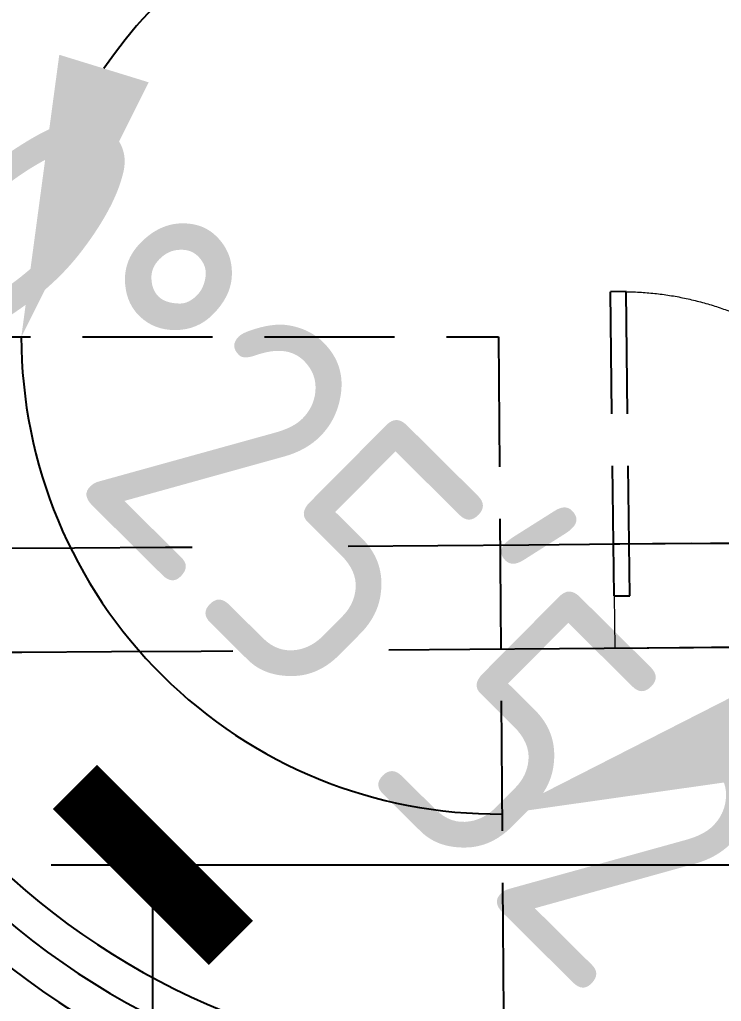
# Model space of a CAD drawing. Header units: inches. Extents: x 0 to 1813292486, y 0 to 3473589894.
# Drawn here: x 600602215 to 600603564, y 3473200956 to 3473202843 of the extents above; entities that cross this region are included whole.
import ezdxf

# ---------------------------------------------------------------- set-up
doc = ezdxf.new("R2010")
doc.units = ezdxf.units.IN
doc.header["$LTSCALE"] = 1000
doc.header["$MEASUREMENT"] = 0
for name, pattern in [('AX-MALL-DIM-P02$0$DASH', [0.35, 0.25, -0.1]), ('AX-MALL-GIRD-200$0$DOTE', [2.42, 2, -0.2, 0.02, -0.2]), ('AX-MALL-WALL-P02-QT$0$DASH', [0.35, 0.25, -0.1])]:
    doc.linetypes.add(name, pattern=pattern)
for name, color, linetype in [('A-Anno-Note', 241, 'Continuous'), ('AX-MALL-DIM-P02$0$A-Anno-Dims', 3, 'Continuous'), ('AX-MALL-DIM-P02$0$A-Detl-Patt', 8, 'Continuous'), ('AX-MALL-DIM-P02$0$A-Detl-Thin', 131, 'Continuous'), ('AX-MALL-GIRD-200$0$A-Grid', 222, 'AX-MALL-GIRD-200$0$DOTE'), ('AX-MALL-P02-200$0$A-Anno-Note', 241, 'Continuous'), ('AX-MALL-WALL-P02$0$A-Anno-Note', 241, 'Continuous'), ('AX-MALL-WALL-P02-QT$0$A-Curt', 151, 'Continuous'), ('AX-MALL-WALL-P02-QT$0$A-Detl-Patt', 8, 'Continuous'), ('AX-MALL-WALL-P02-QT$0$A-Detl-Thin', 131, 'Continuous'), ('AX-MALL-WALL-P02-QT$0$A-Wind', 4, 'Continuous'), ('AX-MALL-ZTKD-P02$0$A-Anno-Note', 241, 'Continuous')]:
    doc.layers.add(name, color=color, linetype=linetype)
doc.layers.add('AX-MALL-WALL-P02-QT$0$M-AUX-TO-ARCH', color=1, linetype='Continuous', plot=False)
doc.styles.add('AX-MALL-DIM-P02$0$_TCH_DIM_T3', font='gbenor.shx')
doc.dimstyles.new('AX-MALL-DIM-P02$0$_TCH_ARCH&&200', dxfattribs={"dimtxt": 595, "dimasz": 300, "dimexe": 500, "dimexo": 500, "dimgap": 152.5, "dimtad": 1, "dimdec": 0, "dimzin": 0, "dimdsep": 46, "dimtxsty": 'AX-MALL-DIM-P02$0$_TCH_DIM_T3', "dimblk": 'AX-MALL-DIM-P02$0$_ArchTick', "dimcen": 0.09, "dimclrt": 7, "dimazin": 2, "dimtfac": 1, "dimtdec": 0, "dimtix": 1, "dimtmove": 2, "dimatfit": 3, "dimfxl": 500, "dimtolj": 1, "dimtzin": 0, "dimarcsym": 0})
doc.dimstyles.new('AX-MALL-DIM-P02$0$_TCH_ARROW&&180', dxfattribs={"dimtxt": 535.5, "dimasz": 540, "dimexe": 450, "dimexo": 450, "dimgap": 137.25, "dimtad": 1, "dimdec": 0, "dimzin": 0, "dimdsep": 46, "dimtxsty": 'AX-MALL-DIM-P02$0$_TCH_DIM_T3', "dimcen": 0.09, "dimclrt": 7, "dimaunit": 1, "dimadec": 3, "dimazin": 2, "dimtfac": 1, "dimtdec": 0, "dimtix": 1, "dimtmove": 2, "dimatfit": 3, "dimfxl": 500, "dimtolj": 1, "dimtzin": 0, "dimarcsym": 0})

# ---------------------------------------------------------------- blocks, each defined once
blk = doc.blocks.new('AX-MALL-GIRD-200')
at = {"layer": 'AX-MALL-GIRD-200$0$A-Grid'}
blk.add_line((600214611.2, 3473123083.7), (600572507.2, 3472989756.9), dxfattribs=at)
blk = doc.blocks.new('AX-MALL-WALL-P02-QT$0$tj')
at = {"layer": 'AX-MALL-WALL-P02-QT$0$A-Detl-Patt'}
h = blk.add_hatch(dxfattribs=at)
h.set_pattern_fill('STEEL', color=256, scale=100, angle=50.4318)
h.set_pattern_definition([(75, (-14278.2, 156289.83), (-153.340725, 41.08752), []), (75, (-14317.88, 156358.57), (-153.340725, 41.08752), [])])
edge = h.paths.add_edge_path()
edge.add_line((88101.3, 47666.6), (87883.9, 47459.8))
edge.add_line((87883.9, 47459.8), (91571.5, 43584.6))
edge.add_arc((262949.4, 558937.7), 543101.4, 251.605736, 260.028867)
edge.add_arc((172180.8, -2862.1), 27100, 64.71287, 96.9316, ccw=False)
edge.add_arc((262949, 558936.3), 543100, 261.615511, 271.725148)
edge.add_line((279299, 16082.5), (279299, 16382.7))
edge.add_arc((262949, 558936.3), 542800, 261.620204, 271.726101, ccw=False)
edge.add_arc((172180.8, -2862.1), 27400, 64.80632, 96.83816)
edge.add_arc((262949.4, 558937.7), 542801.4, 251.613639, 260.024173, ccw=False)
edge.add_line((91737.3, 43845.7), (88101.3, 47666.6))
blk.add_lwpolyline([(88103, 47737.3), (87813.2, 47461.6), (91543.9, 43541.1, 0.036779), (168908.9, 23989.2, -0.141654), (183742.1, 21592.7, 0.044166), (279349, 16034), (279349, 16434.2, -0.044144), (183859, 21979.8, 0.140545), (168919.8, 24393.5, -0.036705), (91764.9, 43889.2), (88103, 47737.3)], format="xyb", dxfattribs=at)
blk.add_lwpolyline([(88101.3, 47666.6), (87883.9, 47459.8), (91571.5, 43584.6, 0.036769), (168910.3, 24039.8, -0.141514), (183756.7, 21641.1, 0.04414), (279299, 16082.5), (279299, 16382.7, -0.044124), (183844.5, 21931.4, 0.140683), (168918.5, 24342.9, -0.036714), (91737.3, 43845.7)], format="xyb", close=True, dxfattribs=at)
blk = doc.blocks.new('AX-MALL-WALL-P02-QT$0$1')
at = {"layer": 'AX-MALL-WALL-P02-QT$0$A-Detl-Patt', "linetype": 'AX-MALL-WALL-P02-QT$0$DASH', "extrusion": (0, 0, -1)}
for p, q in [((108521.7, -109072.2), (108772.2, -108543.5)), ((108799.3, -108556.4), (108772.2, -108543.5)), ((108548.8, -109085), (108799.3, -108556.4)), ((109579.1, -109573.1), (109829.5, -109044.4)), ((109606.2, -109585.9), (109856.6, -109057.2)), ((109829.5, -109044.4), (109856.6, -109057.2)), ((108521.7, -109072.2), (108548.8, -109085)), ((109606.2, -109585.9), (109579.1, -109573.1))]:
    blk.add_line(p, q, dxfattribs=at)
at = {"layer": 'AX-MALL-WALL-P02-QT$0$A-Detl-Patt', "linetype": 'AX-MALL-WALL-P02-QT$0$DASH', "lineweight": 13, "extrusion": (0, 0, -1)}
blk.add_lwpolyline([(-108799.2, -108556.5, 0.406722), (-109064, -109329.1, 0.406722), (-109829.4, -109044.6)], format="xyb", dxfattribs=at)
at = {"layer": 'AX-MALL-WALL-P02-QT$0$A-Detl-Patt', "linetype": 'AX-MALL-WALL-P02-QT$0$DASH', "lineweight": 13}
blk.add_lwpolyline([(108478.9, -109162.6), (109563.4, -109676.3), (109649, -109495.5), (108564.5, -108981.8)], close=True, dxfattribs=at)
blk = doc.blocks.new('AX-MALL-WALL-P02-QT')
at = {"layer": 'AX-MALL-WALL-P02-QT$0$A-Curt'}
for radius, end in [(1600, 249.9992), (1533.3, 249.938), (1466.7, 249.9992), (1400, 249.9992)]:
    blk.add_arc((600401494.7, 3473054547.5), radius, 159.5682, end, dxfattribs=at)
at = {"layer": 'AX-MALL-WALL-P02-QT$0$A-Detl-Thin', "linetype": 'AX-MALL-WALL-P02-QT$0$DASH', "ltscale": 3}
for points in [[(600400097.3, 3473054632.3, 0.002593), (600405354.7, 3473052734.7)], [(600400100.9, 3473054417.9, 0.002556), (600405284.8, 3473052547.2, 0.002556)]]:
    blk.add_lwpolyline(points, format="xyb", dxfattribs=at)
at = {"layer": 'AX-MALL-WALL-P02-QT$0$A-Detl-Thin', "rotation": 339.5681613091762}
blk.add_blockref('AX-MALL-WALL-P02-QT$0$tj', (600144118.7, 3473128496.3), dxfattribs=at)
at = {"layer": 'AX-MALL-WALL-P02-QT$0$A-Wind'}
blk.add_blockref('AX-MALL-GIRD-200', (0, 0), dxfattribs=at)
at = {"layer": 'AX-MALL-WALL-P02-QT$0$M-AUX-TO-ARCH', "rotation": 5.614965536009978}
blk.add_blockref('AX-MALL-WALL-P02-QT$0$1', (600282856.1, 3473151933.9), dxfattribs=at)
blk = doc.blocks.new('AX-MALL-WALL-P02')
at = {"layer": 'AX-MALL-WALL-P02$0$A-Anno-Note'}
blk.add_blockref('AX-MALL-WALL-P02-QT', (0, 0), dxfattribs=at)
blk = doc.blocks.new('AX-MALL-ZTKD-P02')
at = {"layer": 'AX-MALL-ZTKD-P02$0$A-Anno-Note'}
blk.add_blockref('AX-MALL-GIRD-200', (0, 0), dxfattribs=at)
blk = doc.blocks.new('*D1062')
at = {"layer": 'AX-MALL-DIM-P02$0$A-Anno-Dims', "color": 0, "lineweight": -2, "transparency": 16777216}
for p, q in [((600400280.8, 3473054999.7), (600400213.3, 3473055024.9)), ((600401051.6, 3473053330.3), (600401027, 3473053262.5))]:
    blk.add_line(p, q, dxfattribs=at)
for start, end in [(91.1076, 125.3379), (159.5682, 249.9992), (284.2295, 318.4597)]:
    blk.add_arc((600401494.7, 3473054547.5), 917.5, start, end, dxfattribs=at)
at = {"layer": 'AX-MALL-DIM-P02$0$A-Anno-Dims', "color": 0, "transparency": 16777216}
for points in [[(600401035.4, 3473055241.1), (600400892.7, 3473055350.8), (600400634.9, 3473054867.8)], [(600401715.7, 3473053568.3), (600401724.7, 3473053748.1), (600401180.9, 3473053685.4)]]:
    blk.add_solid(points, dxfattribs=at)
at = {"layer": 'AX-MALL-DIM-P02$0$A-Anno-Dims', "color": 7, "transparency": 16777216, "insert": (600401029.4, 3473054332.7), "char_height": 535.5, "attachment_point": 5, "rotation": 294.7837, "style": 'AX-MALL-DIM-P02$0$_TCH_DIM_T3'}
blk.add_mtext('\\A1;90°25\'52"', dxfattribs=at)
blk = doc.blocks.new('AX-MALL-DIM-P02$0$_ArchTick')
at = {"color": 0, "linetype": 'ByBlock', "const_width": 0.4}
blk.add_lwpolyline([(-0.5, -0.5), (0.5, 0.5)], dxfattribs=at)
blk = doc.blocks.new('*D1665')
at = {"layer": 'AX-MALL-DIM-P02$0$A-Anno-Dims', "color": 0, "lineweight": -2, "transparency": 16777216}
for p, q in [((600400334.2, 3473053896.4), (600400986, 3473053653.6)), ((600399018.7, 3473049804.9), (600400517.5, 3473053828.2)), ((600398835.4, 3473049873.2), (600399487.2, 3473049630.3))]:
    blk.add_line(p, q, dxfattribs=at)
at = {"layer": 'AX-MALL-DIM-P02$0$A-Anno-Dims', "color": 0, "lineweight": -2, "transparency": 16777216, "xscale": 300, "yscale": 300, "zscale": 300}
for p, rotation in [((600400517.5, 3473053828.2), 69.56816130807006), ((600399018.7, 3473049804.9), 249.5681613080701)]:
    blk.add_blockref('AX-MALL-DIM-P02$0$_ArchTick', p, dxfattribs=dict(at, rotation=rotation))
at = {"layer": 'AX-MALL-DIM-P02$0$A-Anno-Dims', "color": 7, "transparency": 16777216, "insert": (600399346.4, 3473051973.6), "char_height": 595, "attachment_point": 5, "rotation": 69.5682, "style": 'AX-MALL-DIM-P02$0$_TCH_DIM_T3'}
blk.add_mtext('\\A1;4293', dxfattribs=at)
blk = doc.blocks.new('AX-MALL-DIM-P02')
at = {"layer": 'AX-MALL-DIM-P02$0$A-Detl-Patt', "linetype": 'AX-MALL-DIM-P02$0$DASH'}
for p, q in [((600400089.1, 3473055071.1), (600401494.7, 3473054547.5)), ((600401494.7, 3473054547.5), (600400981.6, 3473053138))]:
    blk.add_line(p, q, dxfattribs=at)
at = {"layer": 'AX-MALL-DIM-P02$0$A-Detl-Thin'}
blk.add_blockref('AX-MALL-ZTKD-P02', (0, 0), dxfattribs=at)
at = {"layer": 'AX-MALL-DIM-P02$0$A-Anno-Dims'}
dim = blk.add_angular_dim_3p(base=(600400590.3782, 3473054392.7385), center=(600401494.683, 3473054547.5063), p1=(600400702.5151, 3473054842.612), p2=(600401205.5445, 3473053753.1409), dimstyle='AX-MALL-DIM-P02$0$_TCH_ARROW&&180', override={"dimgap": 0}, dxfattribs=at)
dim.commit()
dim.dimension.update_dxf_attribs({"geometry": '*D1062', "text_midpoint": (600401029.4283, 3473054332.6894), "dimtype": 133, "text_rotation": 294.7837})
dim = blk.add_aligned_dim(p1=(600398366.8, 3473050047.7), p2=(600399865.6, 3473054071), distance=-695.6, dimstyle='AX-MALL-DIM-P02$0$_TCH_ARCH&&200', dxfattribs=at)
dim.commit()
dim.dimension.update_dxf_attribs({"geometry": '*D1665', "text_midpoint": (600399346.4, 3473051973.6)})
blk = doc.blocks.new('AX-MALL-P02-200')
at = {"layer": 'AX-MALL-P02-200$0$A-Anno-Note'}
blk.add_blockref('AX-MALL-WALL-P02', (0, 0), dxfattribs=at)
blk.add_blockref('AX-MALL-DIM-P02', (0, 0), dxfattribs=at)

msp = doc.modelspace()

# ---------------------------------------------------------------- block references
at = {"layer": 'A-Anno-Note', "rotation": 20.43183869077545}
msp.add_blockref('AX-MALL-P02-200', (1250392458.5, 9048125.7), dxfattribs=at)

doc.saveas('drawing.dxf')
